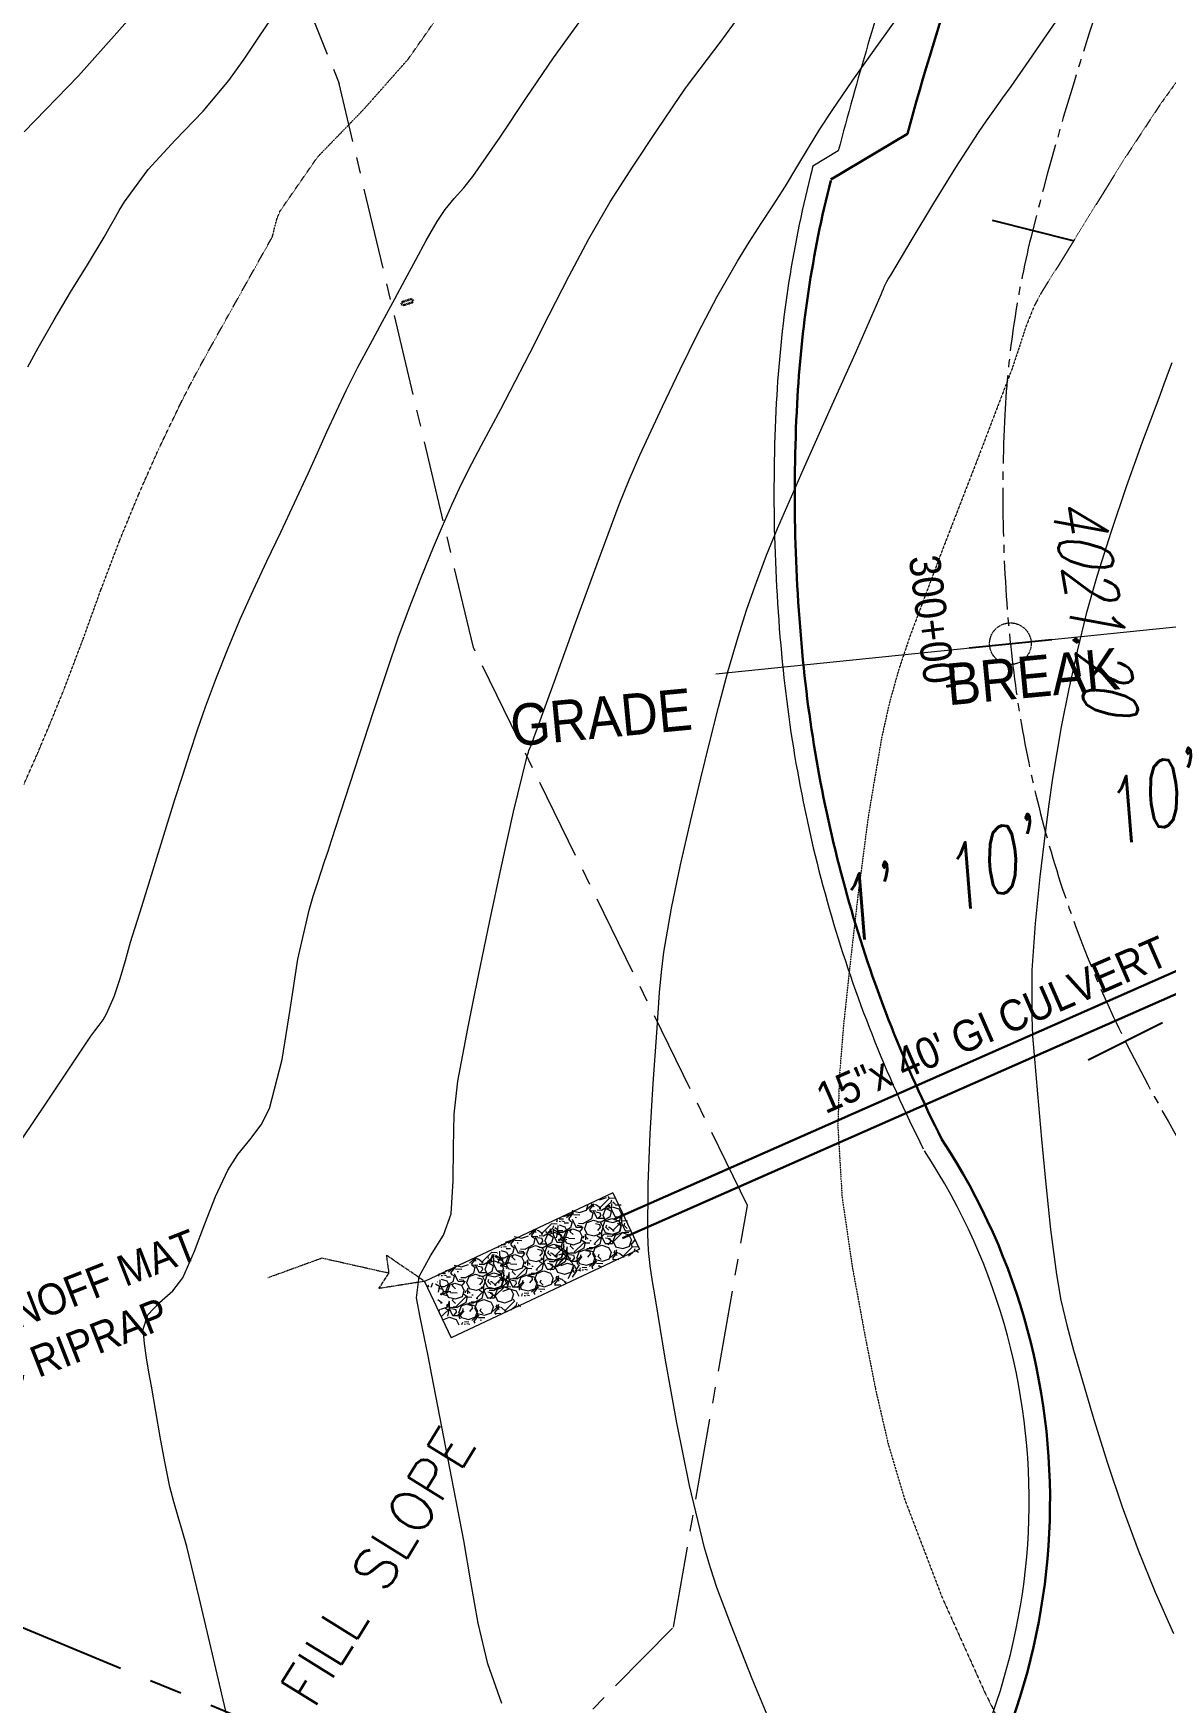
# Model space of a CAD drawing. Header units: inches. Extents: x 2775 to 17527, y 515 to 14737.
# Drawn here: x 5773 to 6426, y 4064 to 5027 of the extents above; entities that cross this region are included whole.
import ezdxf

# ---------------------------------------------------------------- set-up
doc = ezdxf.new("R2010")
doc.units = ezdxf.units.IN
doc.header["$LTSCALE"] = 0.5
doc.header["$MEASUREMENT"] = 0
for name, pattern in [('CENTER', [2, 1.25, -0.25, 0.25, -0.25]), ('CENTER2', [1.125, 0.75, -0.125, 0.125, -0.125]), ('HIDDEN', [0.375, 0.25, -0.125])]:
    doc.linetypes.add(name, pattern=pattern)
for name, color, linetype, lineweight in [('ARCHENT RD', 3, 'CENTER', 20), ('D-CL', 5, 'CENTER2', 9), ('LAYOUT', 6, 'CENTER', 25), ('Object', 4, 'CONTINUOUS', 30), ('ROOFLINE', 6, 'HIDDEN', 30), ('VX-TOPO-MAJR', 1, 'HIDDEN', 20), ('VX-TOPO-MINR', 7, 'CONTINUOUS', 5)]:
    doc.layers.add(name, color=color, linetype=linetype, lineweight=lineweight)
for name, color, linetype in [('CT-ROAD-ANNO', 52, 'CONTINUOUS'), ('D-SCRATCH', 4, 'CONTINUOUS'), ('TEXT', 7, 'CONTINUOUS')]:
    doc.layers.add(name, color=color, linetype=linetype)
doc.styles.add('EXIST', font='romans.shx', dxfattribs={"width": 0.75, "oblique": 20, "height": 12})
doc.styles.add('SPHAND', font='SPHAND', dxfattribs={"bigfont": 'SPHAND'})
doc.styles.get("Standard").update_dxf_attribs({"font": 'romans.shx', "width": 0.75})

# ---------------------------------------------------------------- blocks, each defined once
blk = doc.blocks.new('Tick')
at = {"layer": 'D-SCRATCH'}
blk.add_line((0, -2), (0, 2), dxfattribs=at)

msp = doc.modelspace()

# ---------------------------------------------------------------- linework, layer by layer
at = {"layer": 'ARCHENT RD', "color": 4, "lineweight": 20, "ltscale": 75}
for p, q in [((5784.791, 5406.067), (5949.35, 4997.792)), ((6026.784, 4672.431), (5949.35, 4997.792)), ((6184.96, 4350.517), (6026.784, 4672.431)), ((6142.221, 4107.071), (6184.96, 4350.517)), ((5845.374, 3806.316, -41103.276), (6142.221, 4107.071))]:
    msp.add_line(p, q, dxfattribs=at)
at = {"layer": 'ARCHENT RD', "color": 4, "linetype": 'Continuous', "lineweight": 9, "ltscale": 150}
msp.add_line((6166.632, 4657.227), (6506.574, 4691.942), dxfattribs=at)
at = {"layer": 'ARCHENT RD', "color": 4, "lineweight": 20}
for p, q in [((5939.406, 4320.018), (5908.273, 4308.72)), ((5977.962, 4311.34), (5939.406, 4320.018)), ((5976.573, 4321.735), (5977.962, 4311.34)), ((5998.649, 4306.684), (5976.573, 4321.735)), ((5972.254, 4302.543), (5977.962, 4311.34)), ((5998.649, 4306.684), (5972.254, 4302.543))]:
    msp.add_line(p, q, dxfattribs=at)
at = {"layer": 'ARCHENT RD'}
msp.add_circle((6336.603, 4674.585), 12, dxfattribs=at)
at = {"layer": 'CT-ROAD-ANNO', "color": 6, "linetype": 'Continuous', "lineweight": 30, "ltscale": 75}
for p, q in [((6501.885, 4516.394), (6107.941, 4342.612)), ((6506.973, 4505.523), (6112.784, 4331.633))]:
    msp.add_line(p, q, dxfattribs=at)
at = {"layer": 'D-CL', "color": 7, "linetype": 'Continuous', "lineweight": 30, "ltscale": 50}
msp.add_line((6277.2, 4968.726), (6233.068, 4942.355), dxfattribs=at)
at = {"layer": 'D-CL', "color": 7, "linetype": 'Continuous', "lineweight": 30}
for points in [[(6307.775, 5069.6, 0.0140586), (6277.2, 4968.726, 0.0486043)], [(6232.939, 4941.841, 0.0486043), (6213.541, 4812.958, 0.0388436), (6217.413, 4660.542, 0.0454915), (6244.87, 4520.77, 0.0456078), (6297.088, 4388.514, 0.0147073)]]:
    msp.add_lwpolyline(points, format="xyb", dxfattribs=at)
at = {"layer": 'D-CL', "ltscale": 75}
msp.add_lwpolyline([(6387.447, 5042.984, 0.0189771), (6349.311, 4912.558, 0.0486043), (6333.378, 4806.691, 0.0388436), (6336.777, 4672.886, 0.0454915), (6360.033, 4554.496, 0.0456078), (6404.229, 4442.559, 0.0337717), (6471.334, 4329.256, 0.0408294), (6540.184, 4244.781, 0.0212393), (6646.285, 4143.356, 0.0333434), (6720.554, 4086.457, 0.0075803), (6824.11, 4019.801, 0.0079877)], format="xyb", dxfattribs=at)
at = {"layer": 'D-CL', "color": 7, "linetype": 'Continuous', "lineweight": 30}
msp.add_arc((5980.145, 4180.105), 379.324, 321.010333, 33.327329, dxfattribs=at)
at = {"layer": 'LAYOUT', "color": 6, "ltscale": 150}
msp.add_line((6932.234, 3624.967), (5653.929, 4153.389), dxfattribs=at)
at = {"layer": 'Object', "color": 7, "linetype": 'Continuous', "lineweight": 20, "ltscale": 50}
msp.add_line((6237.306, 4958.867), (6222.654, 4950.111), dxfattribs=at)
at = {"layer": 'Object', "color": 7, "lineweight": 9, "ltscale": 75}
for p, q in [((6107.234, 4357.766), (5998.649, 4306.684)), ((6099.602, 4353.626), (6103.625, 4355.005)), ((6105.314, 4354.608), (6100.022, 4349.329)), ((6105.218, 4354.592), (6104.566, 4355.604)), ((6108.531, 4354.465), (6105.323, 4354.59)), ((6106.365, 4352.269), (6106.746, 4353.673)), ((6107.234, 4357.766), (6122.558, 4325.191)), ((6078.739, 4344), (6082.762, 4345.379)), ((6080.489, 4343.422), (6083.848, 4346.264)), ((6081.826, 4342.84), (6084.746, 4346.389)), ((6083.801, 4347.354), (6087.93, 4346.335)), ((6083.846, 4346.262), (6084.228, 4347.666)), ((6088.167, 4344.819), (6084.459, 4344.964)), ((6087.96, 4346.342), (6091.983, 4347.721)), ((6091.956, 4347.756), (6093.006, 4351.166)), ((6092.491, 4348.524), (6095.851, 4351.366)), ((6097.388, 4347.161), (6093.681, 4347.306)), ((6093.828, 4347.942), (6096.748, 4351.491)), ((6094.555, 4346.901), (6093.903, 4347.913)), ((6094.421, 4346.969), (6095.68, 4346.178)), ((6096.396, 4349.613), (6094.685, 4351.321)), ((6095.711, 4346.106), (6094.9, 4342.706)), ((6095.808, 4347.641), (6097.928, 4343.17)), ((6097.829, 4350.689), (6097.082, 4350.768)), ((6099.962, 4346.087), (6097.335, 4346.621)), ((6099.863, 4349.021), (6097.87, 4350.614)), ((6100.611, 4347.591), (6098.168, 4347.678)), ((6100.258, 4344.895), (6098.519, 4342.783)), ((6099.818, 4348.548), (6099.794, 4349.083)), ((6100.269, 4344.857), (6099.976, 4346.045)), ((6100.002, 4349.354), (6099.999, 4348.401)), ((6105.403, 4343.613), (6100.484, 4340.753)), ((6105.549, 4350.399), (6100.631, 4347.539)), ((6101.432, 4344.944), (6103.019, 4341.651)), ((6101.687, 4344.94), (6102.977, 4348.361)), ((6102.996, 4348.364), (6106.78, 4349.733)), ((6103.008, 4349.429), (6106.367, 4352.271)), ((6103.99, 4348.47), (6106.197, 4347.082)), ((6104.893, 4349.616), (6105.143, 4349.598)), ((6105.157, 4349.619), (6105.61, 4350.527)), ((6106.227, 4347.01), (6105.417, 4343.611)), ((6106.325, 4348.546), (6108.445, 4344.075)), ((6106.376, 4351.499), (6106.366, 4348.484)), ((6106.768, 4349.734), (6110.668, 4348.466)), ((6108.644, 4351.294), (6107.243, 4352.325)), ((6108.493, 4343.981), (6112.701, 4343.967)), ((6108.639, 4350.767), (6111.957, 4350.755)), ((6110.681, 4348.454), (6112.257, 4345.401)), ((6111.186, 4342.026), (6112.237, 4345.435)), ((6114.174, 4345.333), (6113.915, 4345.591)), ((6113.924, 4345.498), (6114.005, 4345.746)), ((6059.01, 4333.746), (6062.37, 4336.588)), ((6060.347, 4333.165), (6063.268, 4336.713)), ((6062.915, 4334.835), (6061.204, 4336.543)), ((6064.348, 4335.912), (6063.601, 4335.99)), ((6066.382, 4334.243), (6064.389, 4335.836)), ((6066.337, 4333.77), (6066.313, 4334.306)), ((6066.521, 4334.576), (6066.518, 4333.623)), ((6071.833, 4339.83), (6066.541, 4334.551)), ((6072.068, 4335.621), (6067.15, 4332.761)), ((6069.053, 4334.597), (6068.76, 4335.785)), ((6069.516, 4333.587), (6073.299, 4334.955)), ((6069.527, 4334.651), (6072.886, 4337.493)), ((6070.471, 4334.681), (6071.412, 4337.174)), ((6071.412, 4334.839), (6071.662, 4334.82)), ((6071.676, 4334.842), (6072.129, 4335.749)), ((6075.05, 4339.687), (6071.842, 4339.812)), ((6072.884, 4337.491), (6073.266, 4338.895)), ((6072.895, 4336.721), (6072.885, 4333.707)), ((6073.031, 4336.568), (6075.238, 4335.181)), ((6073.287, 4334.957), (6077.187, 4333.688)), ((6075.163, 4336.516), (6073.762, 4337.547)), ((6073.934, 4337.715), (6074.184, 4337.696)), ((6075.268, 4335.109), (6074.458, 4331.71)), ((6074.835, 4340.96), (6075.302, 4342.397)), ((6075.158, 4335.989), (6078.477, 4335.978)), ((6075.366, 4336.644), (6077.486, 4332.173)), ((6075.414, 4338.878), (6075.407, 4336.583)), ((6077.945, 4334.799), (6075.502, 4334.886)), ((6076.966, 4341.064), (6076.219, 4341.142)), ((6076.268, 4339.242), (6079.452, 4338.206)), ((6078.815, 4342.474), (6076.271, 4342.565)), ((6079.371, 4341.106), (6077.727, 4341.441)), ((6082.884, 4337.606), (6077.965, 4334.746)), ((6079.022, 4332.148), (6080.312, 4335.568)), ((6079.226, 4340.501), (6081.631, 4340.493)), ((6079.465, 4338.195), (6081.042, 4335.141)), ((6079.97, 4331.766), (6081.021, 4335.176)), ((6080.331, 4335.572), (6084.114, 4336.94)), ((6082.552, 4341.799), (6081.901, 4342.811)), ((6082.426, 4341.863), (6083.678, 4341.075)), ((6084.411, 4333.623), (6082.699, 4335.331)), ((6082.708, 4335.238), (6083.176, 4336.675)), ((6083.708, 4341.003), (6082.898, 4337.604)), ((6083.806, 4342.539), (6085.926, 4338.068)), ((6084.103, 4336.942), (6088.003, 4335.673)), ((6086.187, 4343.406), (6085.44, 4343.484)), ((6085.974, 4337.974), (6090.182, 4337.96)), ((6089.299, 4338.396), (6086.672, 4338.931)), ((6089.947, 4339.901), (6087.505, 4339.988)), ((6089.595, 4337.204), (6087.856, 4335.092)), ((6088.016, 4335.662), (6089.592, 4332.608)), ((6089.605, 4337.166), (6089.313, 4338.354)), ((6094.886, 4342.708), (6089.968, 4339.848)), ((6090.769, 4337.253), (6092.356, 4333.96)), ((6091.024, 4337.25), (6092.314, 4340.67)), ((6091.258, 4332.705), (6091.726, 4334.142)), ((6092.333, 4340.674), (6096.117, 4342.042)), ((6092.369, 4333.933), (6096.498, 4332.914)), ((6096.105, 4342.044), (6100.005, 4340.775)), ((6096.528, 4332.921), (6100.55, 4334.3)), ((6102.239, 4333.903), (6096.947, 4328.624)), ((6099.816, 4339.301), (6097.189, 4339.836)), ((6097.976, 4343.076), (6102.184, 4343.062)), ((6100.464, 4340.806), (6098.021, 4340.893)), ((6100.111, 4338.109), (6098.373, 4335.997)), ((6099.155, 4334.155), (6099.405, 4334.136)), ((6099.419, 4334.158), (6099.872, 4335.065)), ((6100.122, 4338.071), (6099.829, 4339.259)), ((6100.018, 4340.764), (6101.594, 4337.71)), ((6100.523, 4334.335), (6101.573, 4337.745)), ((6100.638, 4336.038), (6100.628, 4333.023)), ((6101.286, 4338.158), (6102.873, 4334.865)), ((6101.541, 4338.155), (6102.831, 4341.575)), ((6105.955, 4333.74), (6102.248, 4333.885)), ((6102.85, 4341.579), (6106.633, 4342.947)), ((6102.885, 4334.837), (6107.014, 4333.819)), ((6103.032, 4341.623), (6107.161, 4340.605)), ((6104.963, 4336.192), (6103.252, 4337.9)), ((6103.261, 4337.807), (6103.728, 4339.244)), ((6105.418, 4337.675), (6104.671, 4337.754)), ((6107.451, 4336.006), (6105.459, 4337.6)), ((6111.307, 4335.436), (6106.388, 4332.575)), ((6106.622, 4342.949), (6110.521, 4341.68)), ((6107.044, 4333.826), (6111.067, 4335.205)), ((6107.191, 4340.612), (6111.214, 4341.991)), ((6107.406, 4335.534), (6107.382, 4336.069)), ((6112.755, 4334.808), (6107.464, 4329.529)), ((6107.59, 4336.339), (6107.587, 4335.387)), ((6112.902, 4341.594), (6107.61, 4336.315)), ((6108.754, 4333.401), (6112.537, 4334.77)), ((6109.894, 4340.292), (6112.101, 4338.905)), ((6110.534, 4341.669), (6112.111, 4338.615)), ((6110.797, 4341.439), (6111.047, 4341.42)), ((6111.04, 4335.24), (6112.09, 4338.65)), ((6111.061, 4341.442), (6111.514, 4342.349)), ((6112.131, 4338.833), (6111.321, 4335.434)), ((6112.229, 4340.368), (6114.349, 4335.897)), ((6112.28, 4343.321), (6112.27, 4340.307)), ((6112.526, 4334.771), (6116.425, 4333.502)), ((6116.472, 4334.645), (6112.764, 4334.79)), ((6115.755, 4341.465), (6112.911, 4341.575)), ((6115.48, 4337.097), (6113.769, 4338.805)), ((6113.777, 4338.712), (6114.245, 4340.149)), ((6114.397, 4335.803), (6118.074, 4335.791)), ((6122.558, 4325.191), (6013.974, 4274.109)), ((6041.354, 4326.182), (6041.821, 4327.62)), ((6043.485, 4326.286), (6042.738, 4326.364)), ((6042.788, 4324.464), (6045.971, 4323.428)), ((6045.334, 4327.697), (6042.791, 4327.787)), ((6045.89, 4326.329), (6044.246, 4326.663)), ((6045.258, 4329.222), (6049.281, 4330.602)), ((6045.746, 4325.723), (6048.15, 4325.715)), ((6047.008, 4328.644), (6050.368, 4331.486)), ((6048.345, 4328.063), (6051.265, 4331.611)), ((6049.072, 4327.021), (6048.42, 4328.033)), ((6048.945, 4327.085), (6050.197, 4326.298)), ((6050.228, 4326.226), (6049.417, 4322.827)), ((6050.321, 4332.576), (6054.45, 4331.557)), ((6050.325, 4327.761), (6052.445, 4323.29)), ((6054.686, 4330.042), (6050.978, 4330.186)), ((6052.706, 4328.628), (6051.959, 4328.706)), ((6056.467, 4325.123), (6054.024, 4325.21)), ((6054.48, 4331.564), (6058.503, 4332.943)), ((6061.405, 4327.931), (6056.487, 4325.07)), ((6057.543, 4322.472), (6058.833, 4325.892)), ((6058.853, 4325.896), (6062.636, 4327.265)), ((6063.907, 4332.384), (6060.2, 4332.528)), ((6061.074, 4332.124), (6060.422, 4333.135)), ((6060.94, 4332.191), (6062.199, 4331.4)), ((6062.23, 4331.328), (6061.419, 4327.929)), ((6062.328, 4332.863), (6064.447, 4328.392)), ((6062.624, 4327.266), (6066.524, 4325.997)), ((6066.335, 4324.523), (6063.708, 4325.058)), ((6066.481, 4331.309), (6063.855, 4331.844)), ((6064.495, 4328.298), (6068.703, 4328.284)), ((6066.983, 4326.028), (6064.541, 4326.115)), ((6067.13, 4332.814), (6064.687, 4332.901)), ((6066.777, 4330.117), (6065.038, 4328.005)), ((6066.641, 4323.293), (6066.348, 4324.482)), ((6066.788, 4330.079), (6066.495, 4331.267)), ((6066.537, 4325.986), (6068.114, 4322.933)), ((6071.922, 4328.835), (6067.003, 4325.975)), ((6067.951, 4330.166), (6069.538, 4326.873)), ((6068.06, 4323.377), (6069.35, 4326.797)), ((6068.206, 4330.163), (6069.496, 4333.583)), ((6069.369, 4326.801), (6073.152, 4328.17)), ((6069.551, 4326.845), (6073.68, 4325.827)), ((6069.78, 4323.029), (6070.248, 4324.467)), ((6070.509, 4333.692), (6072.716, 4332.305)), ((6072.747, 4332.233), (6071.936, 4328.833)), ((6072.844, 4333.768), (6074.964, 4329.297)), ((6073.141, 4328.171), (6077.041, 4326.902)), ((6073.71, 4325.834), (6077.733, 4327.213)), ((6079.421, 4326.816), (6074.129, 4321.537)), ((6076.235, 4325.747), (6074.243, 4327.34)), ((6077.297, 4333.294), (6074.67, 4333.829)), ((6075.012, 4329.203), (6079.22, 4329.189)), ((6075.663, 4331.047), (6079.562, 4329.778)), ((6077.592, 4332.102), (6075.854, 4329.99)), ((6075.975, 4330.352), (6079.998, 4331.731)), ((6076.19, 4325.274), (6076.166, 4325.809)), ((6076.374, 4326.08), (6076.371, 4325.127)), ((6076.413, 4325.514), (6078.62, 4324.127)), ((6077.054, 4326.891), (6078.63, 4323.838)), ((6077.2, 4333.677), (6078.777, 4330.623)), ((6077.603, 4332.064), (6077.31, 4333.252)), ((6077.316, 4326.661), (6077.566, 4326.642)), ((6077.534, 4332.079), (6081.742, 4332.065)), ((6077.58, 4326.664), (6078.033, 4327.571)), ((6077.705, 4327.248), (6078.756, 4330.658)), ((6078.748, 4325.59), (6080.868, 4321.119)), ((6078.767, 4332.151), (6080.354, 4328.858)), ((6078.799, 4328.544), (6078.789, 4325.529)), ((6079.56, 4323.89), (6080.013, 4324.797)), ((6080.081, 4323.338), (6081.131, 4326.748)), ((6080.297, 4323.934), (6080.764, 4325.371)), ((6080.366, 4328.83), (6084.495, 4327.812)), ((6080.693, 4330.555), (6080.435, 4330.813)), ((6080.443, 4330.72), (6080.524, 4330.968)), ((6080.779, 4325.77), (6080.769, 4322.755)), ((6085.402, 4331.171), (6081.695, 4331.316)), ((6084.521, 4325.195), (6082.81, 4326.903)), ((6082.818, 4326.81), (6083.286, 4328.247)), ((6084.525, 4327.819), (6088.548, 4329.198)), ((6090.237, 4328.801), (6084.945, 4323.522)), ((6090.443, 4325.81), (6085.525, 4322.95)), ((6087.891, 4323.775), (6091.674, 4325.144)), ((6088.521, 4329.233), (6089.571, 4332.643)), ((6089.031, 4330.666), (6091.237, 4329.279)), ((6089.934, 4331.813), (6090.184, 4331.794)), ((6090.198, 4331.816), (6090.651, 4332.723)), ((6093.953, 4328.638), (6090.245, 4328.783)), ((6091.268, 4329.207), (6090.458, 4325.808)), ((6092.961, 4331.09), (6091.25, 4332.798)), ((6091.417, 4333.696), (6091.407, 4330.681)), ((6094.078, 4323.84), (6091.451, 4324.374)), ((6091.662, 4325.145), (6095.562, 4323.876)), ((6094.726, 4325.344), (6092.284, 4325.431)), ((6093.534, 4326.177), (6097.741, 4326.163)), ((6094.754, 4329.985), (6094.007, 4330.063)), ((6099.665, 4328.152), (6094.746, 4325.291)), ((6095.803, 4322.693), (6097.093, 4326.113)), ((6096.743, 4327.843), (6096.719, 4328.379)), ((6096.927, 4328.649), (6096.924, 4327.696)), ((6097.112, 4326.117), (6100.895, 4327.486)), ((6098.252, 4333.008), (6100.459, 4331.621)), ((6100.49, 4331.549), (6099.679, 4328.15)), ((6100.587, 4333.084), (6102.707, 4328.613)), ((6100.884, 4327.487), (6104.784, 4326.218)), ((6102.755, 4328.519), (6106.963, 4328.505)), ((6105.72, 4331.123), (6103.093, 4331.658)), ((6106.368, 4332.628), (6103.925, 4332.715)), ((6106.015, 4329.932), (6104.277, 4327.819)), ((6105.271, 4330.889), (6104.524, 4330.968)), ((6104.797, 4326.207), (6106.373, 4323.154)), ((6107.304, 4329.221), (6105.312, 4330.814)), ((6106.026, 4329.893), (6105.733, 4331.082)), ((6107.19, 4329.98), (6108.777, 4326.687)), ((6107.259, 4328.748), (6107.236, 4329.283)), ((6107.444, 4329.554), (6107.44, 4328.601)), ((6107.445, 4329.977), (6108.735, 4333.397)), ((6108.04, 4323.25), (6108.507, 4324.688)), ((6108.789, 4326.66), (6112.918, 4325.641)), ((6109.194, 4323.386), (6109.576, 4324.79)), ((6112.948, 4325.648), (6116.971, 4327.027)), ((6118.659, 4326.631), (6113.368, 4321.351)), ((6116.354, 4321.451), (6119.713, 4324.293)), ((6116.438, 4333.491), (6118.015, 4330.438)), ((6116.944, 4327.062), (6117.994, 4330.472)), ((6117.837, 4327.655), (6120.217, 4330.547)), ((6118.564, 4326.614), (6117.912, 4327.626)), ((6121.876, 4326.487), (6118.668, 4326.612)), ((6119.71, 4324.291), (6120.092, 4325.695)), ((6121.99, 4323.316), (6120.589, 4324.347)), ((6012.451, 4312.134), (6015.81, 4314.976)), ((6013.787, 4311.553), (6016.708, 4315.101)), ((6015.763, 4316.066), (6019.892, 4315.047)), ((6019.922, 4315.054), (6023.945, 4316.434)), ((6024.453, 4317.236), (6027.812, 4320.078)), ((6029.35, 4315.874), (6025.642, 4316.018)), ((6025.79, 4316.655), (6028.71, 4320.203)), ((6026.517, 4315.614), (6025.865, 4316.626)), ((6026.383, 4315.681), (6027.642, 4314.89)), ((6028.358, 4318.325), (6026.647, 4320.034)), ((6027.673, 4314.818), (6026.862, 4311.419)), ((6027.77, 4316.353), (6029.89, 4311.883)), ((6029.791, 4319.402), (6029.044, 4319.48)), ((6031.924, 4314.799), (6029.297, 4315.334)), ((6031.824, 4317.733), (6029.832, 4319.326)), ((6032.572, 4316.304), (6030.13, 4316.391)), ((6031.779, 4317.26), (6031.756, 4317.796)), ((6032.23, 4313.569), (6031.937, 4314.757)), ((6031.963, 4318.066), (6031.96, 4317.114)), ((6037.275, 4323.321), (6031.983, 4318.042)), ((6037.511, 4319.111), (6032.592, 4316.251)), ((6033.649, 4313.653), (6034.939, 4317.073)), ((6034.958, 4317.077), (6038.741, 4318.445)), ((6034.969, 4318.141), (6038.329, 4320.983)), ((6035.572, 4319.819), (6035.279, 4321.008)), ((6035.952, 4317.182), (6038.158, 4315.795)), ((6036.855, 4318.329), (6037.105, 4318.31)), ((6036.99, 4319.903), (6037.931, 4322.397)), ((6037.119, 4318.332), (6037.572, 4319.239)), ((6040.492, 4323.177), (6037.284, 4323.302)), ((6038.189, 4315.723), (6037.379, 4312.324)), ((6038.287, 4317.258), (6040.406, 4312.787)), ((6038.326, 4320.981), (6038.708, 4322.385)), ((6038.338, 4320.211), (6038.327, 4317.197)), ((6038.73, 4318.447), (6042.63, 4317.178)), ((6040.606, 4320.006), (6039.204, 4321.037)), ((6039.55, 4321.79), (6041.757, 4320.403)), ((6040.453, 4322.937), (6040.703, 4322.918)), ((6040.601, 4319.479), (6043.919, 4319.468)), ((6041.787, 4320.331), (6040.977, 4316.932)), ((6043.816, 4318.516), (6041.189, 4319.051)), ((6041.885, 4321.866), (6044.005, 4317.395)), ((6041.934, 4324.1), (6041.926, 4321.805)), ((6044.464, 4320.021), (6042.022, 4320.108)), ((6042.182, 4316.269), (6046.082, 4315)), ((6044.111, 4317.325), (6042.373, 4315.212)), ((6042.494, 4315.574), (6046.517, 4316.953)), ((6042.643, 4317.167), (6044.219, 4314.113)), ((6044.122, 4317.286), (6043.829, 4318.475)), ((6044.053, 4317.301), (6048.261, 4317.287)), ((6049.403, 4322.829), (6044.484, 4319.968)), ((6045.286, 4317.373), (6046.873, 4314.08)), ((6045.541, 4317.37), (6046.831, 4320.79)), ((6045.984, 4323.417), (6047.561, 4320.364)), ((6046.49, 4316.988), (6047.54, 4320.398)), ((6046.85, 4320.794), (6050.633, 4322.163)), ((6051.921, 4316.393), (6048.214, 4316.538)), ((6050.93, 4318.845), (6049.219, 4320.553)), ((6049.227, 4320.46), (6049.695, 4321.898)), ((6050.622, 4322.164), (6054.522, 4320.895)), ((6052.493, 4323.196), (6056.701, 4323.182)), ((6055.818, 4323.618), (6053.191, 4324.153)), ((6056.114, 4322.427), (6054.375, 4320.314)), ((6054.535, 4320.884), (6056.111, 4317.831)), ((6055.04, 4314.455), (6056.09, 4317.865)), ((6055.55, 4315.889), (6057.757, 4314.501)), ((6056.125, 4322.388), (6055.832, 4323.577)), ((6056.453, 4317.035), (6056.703, 4317.016)), ((6056.717, 4317.038), (6057.17, 4317.945)), ((6057.288, 4322.475), (6058.875, 4319.182)), ((6059.48, 4316.312), (6057.769, 4318.02)), ((6057.778, 4317.927), (6058.245, 4319.364)), ((6057.936, 4318.918), (6057.926, 4315.903)), ((6058.888, 4319.155), (6063.017, 4318.136)), ((6061.274, 4315.207), (6060.527, 4315.285)), ((6063.047, 4318.143), (6067.07, 4319.522)), ((6068.758, 4319.126), (6063.466, 4313.847)), ((6064.771, 4318.231), (6066.978, 4316.843)), ((6066.63, 4323.331), (6064.892, 4321.219)), ((6065.674, 4319.377), (6065.924, 4319.358)), ((6065.938, 4319.38), (6066.391, 4320.287)), ((6067.009, 4316.771), (6066.198, 4313.372)), ((6067.042, 4319.557), (6068.093, 4322.967)), ((6067.106, 4318.306), (6069.226, 4313.836)), ((6067.157, 4321.26), (6067.147, 4318.245)), ((6067.805, 4323.38), (6069.392, 4320.087)), ((6072.474, 4318.963), (6068.767, 4319.107)), ((6069.404, 4320.06), (6073.533, 4319.041)), ((6072.239, 4316.346), (6069.612, 4316.88)), ((6071.483, 4321.414), (6069.771, 4323.122)), ((6072.887, 4317.85), (6070.445, 4317.937)), ((6072.534, 4315.154), (6070.796, 4313.041)), ((6071.79, 4316.112), (6071.043, 4316.19)), ((6071.937, 4322.897), (6071.19, 4322.976)), ((6073.824, 4314.443), (6071.831, 4316.036)), ((6073.97, 4321.229), (6071.978, 4322.822)), ((6072.545, 4315.116), (6072.252, 4316.304)), ((6077.826, 4320.658), (6072.907, 4317.798)), ((6073.563, 4319.048), (6077.586, 4320.427)), ((6073.709, 4315.202), (6075.296, 4311.909)), ((6073.925, 4320.756), (6073.901, 4321.291)), ((6073.963, 4314.776), (6073.96, 4313.824)), ((6073.964, 4315.199), (6075.254, 4318.619)), ((6079.275, 4320.031), (6073.983, 4314.751)), ((6074.109, 4321.562), (6074.106, 4320.609)), ((6079.806, 4317.884), (6074.887, 4315.024)), ((6074.917, 4320.483), (6075.385, 4321.92)), ((6075.273, 4318.623), (6079.056, 4319.992)), ((6076.085, 4321.924), (6080.108, 4323.303)), ((6081.796, 4322.907), (6076.505, 4317.627)), ((6077.253, 4315.849), (6081.036, 4317.218)), ((6077.559, 4320.462), (6078.609, 4323.872)), ((6078.651, 4324.055), (6077.84, 4320.656)), ((6078.393, 4322.74), (6080.6, 4321.353)), ((6079.045, 4319.993), (6082.945, 4318.724)), ((6082.991, 4319.867), (6079.284, 4320.012)), ((6079.296, 4323.887), (6079.546, 4323.868)), ((6080.631, 4321.281), (6079.82, 4317.882)), ((6081.999, 4322.319), (6080.288, 4324.027)), ((6080.728, 4322.816), (6082.848, 4318.346)), ((6081.025, 4317.219), (6084.925, 4315.95)), ((6084.808, 4314.758), (6081.228, 4308.197)), ((6085.513, 4322.743), (6081.805, 4322.888)), ((6084.856, 4321.498), (6082.23, 4322.032)), ((6082.896, 4318.251), (6087.104, 4318.237)), ((6082.958, 4318.713), (6084.534, 4315.66)), ((6085.505, 4323.002), (6083.062, 4323.089)), ((6085.152, 4320.306), (6083.414, 4318.193)), ((6083.463, 4312.284), (6084.513, 4315.694)), ((6085.163, 4320.268), (6084.87, 4321.456)), ((6084.938, 4315.939), (6086.514, 4312.886)), ((6085.284, 4317.977), (6088.644, 4320.819)), ((6085.668, 4312.61), (6088.085, 4316.287)), ((6086.326, 4320.354), (6087.913, 4317.061)), ((6086.581, 4320.351), (6087.872, 4323.771)), ((6086.621, 4317.396), (6089.541, 4320.944)), ((6087.348, 4316.355), (6086.696, 4317.366)), ((6087.926, 4317.034), (6092.055, 4316.015)), ((6088.641, 4320.817), (6089.023, 4322.221)), ((6092.085, 4316.022), (6096.108, 4317.402)), ((6094.373, 4322.648), (6092.635, 4320.535)), ((6093.835, 4315.444), (6097.194, 4318.286)), ((6094.384, 4322.61), (6094.091, 4323.798)), ((6095.171, 4314.863), (6098.092, 4318.411)), ((6095.898, 4313.821), (6095.246, 4314.833)), ((6095.548, 4322.696), (6097.135, 4319.403)), ((6095.575, 4323.865), (6097.152, 4320.812)), ((6096.08, 4317.436), (6097.131, 4320.846)), ((6097.147, 4319.376), (6101.276, 4318.357)), ((6097.192, 4318.284), (6097.573, 4319.688)), ((6101.512, 4316.842), (6097.805, 4316.986)), ((6099.533, 4315.428), (6098.786, 4315.506)), ((6100.521, 4319.293), (6098.81, 4321.002)), ((6098.818, 4320.908), (6099.286, 4322.346)), ((6100.76, 4314.404), (6099.574, 4315.353)), ((6101.306, 4318.364), (6105.329, 4319.743)), ((6105.302, 4319.778), (6106.352, 4323.188)), ((6105.837, 4320.546), (6109.197, 4323.388)), ((6110.734, 4319.184), (6107.027, 4319.328)), ((6107.174, 4319.965), (6110.094, 4323.513)), ((6107.901, 4318.924), (6107.249, 4319.935)), ((6109.742, 4321.635), (6108.031, 4323.343)), ((6111.175, 4322.712), (6110.428, 4322.79)), ((6113.208, 4321.043), (6111.216, 4322.636)), ((6113.163, 4320.57), (6113.14, 4321.106)), ((6113.348, 4321.376), (6113.344, 4320.424)), ((5998.649, 4306.684), (6013.974, 4274.109)), ((6002.433, 4303.393), (6003.374, 4305.887)), ((6004.993, 4305.281), (6007.199, 4303.893)), ((6005.896, 4306.427), (6006.145, 4306.408)), ((6006.796, 4309.673), (6007.264, 4311.11)), ((6007.328, 4305.356), (6009.447, 4300.886)), ((6007.376, 4307.591), (6007.368, 4305.295)), ((6008.928, 4309.776), (6008.181, 4309.855)), ((6008.23, 4307.954), (6011.414, 4306.918)), ((6010.777, 4311.187), (6008.233, 4311.277)), ((6011.333, 4309.819), (6009.689, 4310.153)), ((6014.845, 4306.319), (6009.927, 4303.458)), ((6010.701, 4312.712), (6014.724, 4314.092)), ((6011.188, 4309.213), (6013.593, 4309.205)), ((6011.427, 4306.907), (6013.003, 4303.854)), ((6012.293, 4304.284), (6016.076, 4305.653)), ((6014.514, 4310.512), (6013.862, 4311.523)), ((6014.387, 4310.575), (6015.639, 4309.788)), ((6014.67, 4303.95), (6015.137, 4305.388)), ((6015.67, 4309.716), (6014.86, 4306.317)), ((6015.768, 4311.251), (6017.888, 4306.78)), ((6016.064, 4305.654), (6019.964, 4304.385)), ((6020.128, 4313.532), (6016.421, 4313.676)), ((6018.149, 4312.118), (6017.402, 4312.196)), ((6017.936, 4306.686), (6022.143, 4306.672)), ((6021.261, 4307.109), (6018.634, 4307.643)), ((6021.909, 4308.613), (6019.467, 4308.7)), ((6021.556, 4305.917), (6019.818, 4303.804)), ((6021.567, 4305.879), (6021.274, 4307.067)), ((6026.848, 4311.421), (6021.929, 4308.561)), ((6022.731, 4305.965), (6024.318, 4302.672)), ((6022.986, 4305.962), (6024.276, 4309.383)), ((6024.295, 4309.386), (6028.078, 4310.755)), ((6028.067, 4310.756), (6031.967, 4309.487)), ((6031.777, 4308.013), (6029.151, 4308.548)), ((6029.938, 4311.788), (6034.146, 4311.774)), ((6032.426, 4309.518), (6029.983, 4309.605)), ((6032.073, 4306.822), (6030.334, 4304.709)), ((6032.219, 4313.607), (6030.481, 4311.495)), ((6032.084, 4306.783), (6031.791, 4307.972)), ((6031.98, 4309.476), (6033.556, 4306.423)), ((6037.364, 4312.326), (6032.446, 4309.465)), ((6032.485, 4303.047), (6033.535, 4306.457)), ((6033.247, 4306.87), (6034.834, 4303.577)), ((6033.394, 4313.656), (6034.981, 4310.363)), ((6033.502, 4306.867), (6034.792, 4310.287)), ((6034.812, 4310.291), (6038.595, 4311.66)), ((6034.993, 4310.335), (6039.122, 4309.317)), ((6036.925, 4304.904), (6035.214, 4306.613)), ((6035.223, 4306.519), (6035.69, 4307.957)), ((6037.379, 4306.388), (6036.632, 4306.466)), ((6039.413, 4304.719), (6037.42, 4306.312)), ((6038.583, 4311.661), (6042.483, 4310.392)), ((6039.152, 4309.324), (6043.175, 4310.703)), ((6039.552, 4305.052), (6039.549, 4304.099)), ((6044.864, 4310.306), (6039.572, 4305.027)), ((6040.454, 4312.693), (6044.662, 4312.679)), ((6042.754, 4310.969), (6040.762, 4312.562)), ((6041.436, 4305.705), (6041.904, 4307.142)), ((6041.856, 4309.005), (6044.062, 4307.617)), ((6042.496, 4310.381), (6044.073, 4307.328)), ((6042.604, 4307.146), (6046.627, 4308.526)), ((6042.709, 4310.496), (6042.685, 4311.032)), ((6042.759, 4310.151), (6043.009, 4310.132)), ((6042.893, 4311.302), (6042.89, 4310.35)), ((6043.001, 4303.952), (6044.052, 4307.362)), ((6043.023, 4310.154), (6043.476, 4311.061)), ((6048.316, 4308.129), (6043.024, 4302.85)), ((6043.148, 4310.738), (6044.198, 4314.148)), ((6044.093, 4307.545), (6043.283, 4304.146)), ((6044.191, 4309.08), (6046.31, 4304.61)), ((6044.242, 4312.034), (6044.231, 4309.019)), ((6044.912, 4307.963), (6047.119, 4306.575)), ((6047.442, 4305.809), (6045.731, 4307.517)), ((6045.739, 4307.424), (6046.207, 4308.862)), ((6045.815, 4309.109), (6046.065, 4309.09)), ((6046.135, 4314.045), (6045.877, 4314.303)), ((6045.886, 4314.21), (6045.966, 4314.459)), ((6046.079, 4309.112), (6046.532, 4310.019)), ((6047.15, 4306.503), (6046.339, 4303.104)), ((6046.6, 4308.56), (6047.65, 4311.97)), ((6046.885, 4314.053), (6051.014, 4313.034)), ((6047.247, 4308.038), (6049.367, 4303.568)), ((6047.298, 4310.992), (6047.288, 4307.977)), ((6052.032, 4307.966), (6048.325, 4308.11)), ((6051.376, 4306.72), (6048.749, 4307.254)), ((6051.04, 4310.417), (6049.329, 4312.126)), ((6049.337, 4312.032), (6049.805, 4313.47)), ((6052.024, 4308.224), (6049.581, 4308.311)), ((6051.671, 4305.528), (6049.933, 4303.416)), ((6051.044, 4313.041), (6055.067, 4314.42)), ((6051.682, 4305.49), (6051.389, 4306.678)), ((6056.756, 4314.024), (6051.464, 4308.744)), ((6051.803, 4303.2), (6055.163, 4306.041)), ((6056.962, 4311.032), (6052.044, 4308.172)), ((6052.845, 4305.577), (6054.433, 4302.284)), ((6053.101, 4305.573), (6054.391, 4308.994)), ((6053.14, 4302.618), (6056.061, 4306.167)), ((6054.41, 4308.997), (6058.193, 4310.366)), ((6055.16, 4306.039), (6055.542, 4307.444)), ((6060.472, 4313.86), (6056.765, 4314.005)), ((6057.787, 4314.429), (6056.977, 4311.03)), ((6060.597, 4309.062), (6057.97, 4309.596)), ((6058.181, 4310.367), (6062.081, 4309.098)), ((6061.245, 4310.566), (6058.803, 4310.653)), ((6060.893, 4307.87), (6059.154, 4305.758)), ((6060.053, 4311.4), (6064.261, 4311.385)), ((6060.903, 4307.832), (6060.611, 4309.02)), ((6066.184, 4313.374), (6061.265, 4310.514)), ((6062.067, 4307.919), (6063.654, 4304.625)), ((6062.094, 4309.087), (6063.671, 4306.034)), ((6062.322, 4307.915), (6063.612, 4311.336)), ((6062.6, 4302.659), (6063.65, 4306.068)), ((6063.262, 4313.065), (6063.238, 4313.601)), ((6063.446, 4313.871), (6063.443, 4312.919)), ((6063.631, 4311.339), (6067.414, 4312.708)), ((6067.04, 4304.515), (6065.329, 4306.224)), ((6065.337, 4306.131), (6065.805, 4307.568)), ((6067.403, 4312.709), (6071.303, 4311.44)), ((6069.274, 4313.741), (6073.482, 4313.727)), ((6071.316, 4311.429), (6072.892, 4308.376)), ((6071.821, 4305), (6072.871, 4308.41)), ((6072.356, 4305.769), (6075.716, 4308.61)), ((6073.693, 4305.187), (6076.613, 4308.736)), ((6073.779, 4313.97), (6073.755, 4314.506)), ((6074.42, 4304.146), (6073.768, 4305.158)), ((6076.261, 4306.857), (6074.55, 4308.566)), ((6074.559, 4308.473), (6075.026, 4309.91)), ((6075.308, 4311.882), (6079.437, 4310.863)), ((6075.713, 4308.609), (6076.095, 4310.013)), ((6077.694, 4307.934), (6076.947, 4308.012)), ((6079.728, 4306.265), (6077.735, 4307.859)), ((6079.467, 4310.87), (6083.49, 4312.25)), ((6079.683, 4305.792), (6079.659, 4306.328)), ((6079.867, 4306.598), (6079.864, 4305.646)), ((6084.063, 4309.138), (6086.481, 4312.815)), ((6085.083, 4311.836), (6084.431, 4312.848)), ((6086.479, 4312.812), (6086.447, 4314.267)), ((6088.941, 4312.523), (6087.305, 4313.115)), ((6088.181, 4312.982), (6088.648, 4314.42)), ((6090.312, 4313.086), (6089.565, 4313.164)), ((6092.161, 4314.497), (6089.617, 4314.587)), ((6092.717, 4313.129), (6091.073, 4313.463)), ((6001.014, 4303.31), (6000.722, 4304.498)), ((6008.197, 4294.459), (6006.204, 4296.053)), ((6007.23, 4303.821), (6006.419, 4300.422)), ((6009.258, 4302.006), (6006.632, 4302.541)), ((6009.907, 4303.511), (6007.464, 4303.598)), ((6007.624, 4299.759), (6011.524, 4298.49)), ((6009.554, 4300.815), (6007.816, 4298.702)), ((6007.936, 4299.064), (6011.959, 4300.444)), ((6009.565, 4300.776), (6009.272, 4301.965)), ((6009.495, 4300.791), (6013.703, 4300.777)), ((6010.728, 4300.863), (6012.315, 4297.57)), ((6010.983, 4300.86), (6012.274, 4304.28)), ((6011.932, 4300.478), (6012.982, 4303.888)), ((6012.042, 4292.05), (6013.093, 4295.46)), ((6012.328, 4297.543), (6016.457, 4296.524)), ((6017.364, 4299.884), (6013.657, 4300.028)), ((6016.372, 4302.335), (6014.661, 4304.043)), ((6016.483, 4293.907), (6014.771, 4295.616)), ((6014.78, 4295.523), (6015.248, 4296.96)), ((6016.487, 4296.531), (6020.51, 4297.91)), ((6022.198, 4297.514), (6016.906, 4292.235)), ((6019.977, 4304.374), (6021.554, 4301.321)), ((6020.483, 4297.945), (6021.533, 4301.355)), ((6020.992, 4299.379), (6023.199, 4297.991)), ((6021.895, 4300.525), (6022.145, 4300.506)), ((6022.16, 4300.528), (6022.612, 4301.435)), ((6025.914, 4297.351), (6022.207, 4297.495)), ((6023.23, 4297.919), (6022.419, 4294.52)), ((6024.923, 4299.802), (6023.212, 4301.51)), ((6023.22, 4301.417), (6023.688, 4302.855)), ((6023.378, 4302.408), (6023.368, 4299.393)), ((6024.33, 4302.645), (6028.459, 4301.626)), ((6026.716, 4298.697), (6025.969, 4298.775)), ((6031.626, 4296.864), (6026.708, 4294.004)), ((6028.489, 4301.633), (6032.512, 4303.013)), ((6028.705, 4296.555), (6028.681, 4297.091)), ((6028.889, 4297.361), (6028.886, 4296.409)), ((6034.201, 4302.616), (6028.909, 4297.337)), ((6029.074, 4294.829), (6032.857, 4296.198)), ((6030.214, 4301.721), (6032.42, 4300.333)), ((6031.117, 4302.867), (6031.367, 4302.848)), ((6031.381, 4302.87), (6031.834, 4303.777)), ((6032.451, 4300.261), (6031.641, 4296.862)), ((6032.549, 4301.796), (6034.669, 4297.326)), ((6032.6, 4304.75), (6032.59, 4301.735)), ((6032.845, 4296.199), (6036.745, 4294.931)), ((6037.917, 4302.453), (6034.21, 4302.597)), ((6034.717, 4297.232), (6038.924, 4297.217)), ((6034.847, 4303.55), (6038.976, 4302.531)), ((6037.681, 4299.836), (6035.055, 4300.37)), ((6038.33, 4301.34), (6035.887, 4301.427)), ((6037.977, 4298.644), (6036.239, 4296.532)), ((6037.233, 4299.602), (6036.486, 4299.68)), ((6039.266, 4297.933), (6037.274, 4299.526)), ((6037.988, 4298.606), (6037.695, 4299.794)), ((6043.268, 4304.148), (6038.35, 4301.288)), ((6039.006, 4302.538), (6043.029, 4303.917)), ((6039.151, 4298.692), (6040.738, 4295.399)), ((6039.221, 4297.46), (6039.197, 4297.996)), ((6039.368, 4304.246), (6039.344, 4304.781)), ((6039.405, 4298.266), (6039.402, 4297.314)), ((6039.406, 4298.689), (6040.696, 4302.11)), ((6044.717, 4303.521), (6039.425, 4298.242)), ((6040.716, 4302.113), (6044.499, 4303.482)), ((6040.751, 4295.372), (6044.88, 4294.353)), ((6043.772, 4301.071), (6047.555, 4302.44)), ((6044.487, 4303.483), (6048.387, 4302.214)), ((6048.433, 4303.357), (6044.726, 4303.502)), ((6044.91, 4294.36), (6048.933, 4295.74)), ((6047.544, 4302.441), (6051.444, 4301.173)), ((6048.4, 4302.203), (6049.977, 4299.15)), ((6048.905, 4295.774), (6049.956, 4299.184)), ((6049.415, 4303.474), (6053.623, 4303.459)), ((6050.525, 4295.327), (6049.874, 4296.338)), ((6051.457, 4301.161), (6053.033, 4298.108)), ((6053.867, 4301.577), (6053.215, 4302.589)), ((6054.445, 4302.256), (6058.574, 4301.238)), ((6054.7, 4298.205), (6055.167, 4299.642)), ((6056.831, 4298.308), (6056.084, 4298.387)), ((6058.68, 4299.719), (6056.136, 4299.81)), ((6059.236, 4298.351), (6057.592, 4298.685)), ((6058.604, 4301.245), (6062.627, 4302.624)), ((6060.354, 4300.666), (6063.713, 4303.508)), ((6061.691, 4300.085), (6064.611, 4303.633)), ((6062.417, 4299.044), (6061.766, 4300.056)), ((6063.666, 4304.598), (6067.795, 4303.58)), ((6063.711, 4303.506), (6064.093, 4304.911)), ((6068.032, 4302.064), (6064.324, 4302.208)), ((6066.052, 4300.65), (6065.305, 4300.729)), ((6067.825, 4303.587), (6071.848, 4304.966)), ((6077.253, 4304.406), (6073.546, 4304.55)), ((6006.879, 4289.195), (6007.346, 4290.633)), ((6008.047, 4290.637), (6012.07, 4292.016)), ((6008.152, 4293.986), (6008.128, 4294.522)), ((6008.336, 4294.792), (6008.333, 4293.84)), ((6013.758, 4291.619), (6008.466, 4286.34)), ((6009.215, 4284.562), (6012.998, 4285.93)), ((6010.355, 4291.453), (6012.562, 4290.065)), ((6011.258, 4292.599), (6011.508, 4292.58)), ((6011.522, 4292.602), (6011.975, 4293.51)), ((6012.592, 4289.993), (6011.782, 4286.594)), ((6012.69, 4291.529), (6014.81, 4287.058)), ((6012.741, 4294.482), (6012.731, 4291.467)), ((6012.986, 4285.932), (6016.886, 4284.663)), ((6017.474, 4291.456), (6013.767, 4291.6)), ((6016.818, 4290.21), (6014.191, 4290.744)), ((6014.858, 4286.964), (6019.065, 4286.95)), ((6017.467, 4291.714), (6015.024, 4291.801)), ((6017.114, 4289.018), (6015.375, 4286.906)), ((6017.124, 4288.98), (6016.832, 4290.168)), ((6017.246, 4286.69), (6020.605, 4289.531)), ((6022.405, 4294.522), (6017.487, 4291.662)), ((6018.288, 4289.067), (6019.875, 4285.774)), ((6018.543, 4289.063), (6019.833, 4292.484)), ((6018.583, 4286.108), (6021.503, 4289.657)), ((6019.31, 4285.067), (6018.658, 4286.079)), ((6019.852, 4292.488), (6023.636, 4293.856)), ((6019.888, 4285.746), (6024.017, 4284.728)), ((6020.603, 4289.53), (6020.985, 4290.934)), ((6026.04, 4292.552), (6023.413, 4293.086)), ((6023.624, 4293.857), (6027.524, 4292.589)), ((6024.047, 4284.735), (6028.07, 4286.114)), ((6026.688, 4294.056), (6024.245, 4294.143)), ((6026.335, 4291.36), (6024.597, 4289.248)), ((6025.495, 4294.89), (6029.703, 4294.876)), ((6025.796, 4284.157), (6029.156, 4286.998)), ((6026.346, 4291.322), (6026.053, 4292.51)), ((6027.133, 4283.575), (6030.054, 4287.124)), ((6027.509, 4291.409), (6029.096, 4288.116)), ((6027.537, 4292.577), (6029.113, 4289.524)), ((6027.765, 4291.405), (6029.055, 4294.826)), ((6028.042, 4286.149), (6029.093, 4289.558)), ((6029.109, 4288.088), (6033.238, 4287.07)), ((6029.153, 4286.996), (6029.535, 4288.401)), ((6032.482, 4288.005), (6030.771, 4289.714)), ((6030.78, 4289.621), (6031.247, 4291.058)), ((6033.268, 4287.077), (6037.291, 4288.456)), ((6036.758, 4294.919), (6038.335, 4291.866)), ((6037.264, 4288.491), (6038.314, 4291.9)), ((6037.799, 4289.259), (6041.158, 4292.101)), ((6042.695, 4287.896), (6038.988, 4288.04)), ((6039.135, 4288.677), (6042.056, 4292.226)), ((6039.862, 4287.636), (6039.211, 4288.648)), ((6041.704, 4290.347), (6039.993, 4292.056)), ((6040.001, 4291.963), (6040.469, 4293.4)), ((6041.156, 4292.099), (6041.537, 4293.503)), ((6043.137, 4291.424), (6042.39, 4291.503)), ((6045.17, 4289.755), (6043.178, 4291.349)), ((6045.125, 4289.282), (6045.101, 4289.818)), ((6045.309, 4290.088), (6045.306, 4289.136)), ((6050.621, 4295.343), (6045.329, 4290.064)), ((6048.315, 4290.164), (6051.675, 4293.005)), ((6051.672, 4293.003), (6052.054, 4294.408)), ((6053.952, 4292.028), (6052.55, 4293.06)), ((6016.899, 4284.651), (6018.476, 4281.598)), ((6020.142, 4281.695), (6020.61, 4283.132)), ((6022.273, 4281.798), (6021.526, 4281.877)), ((6024.123, 4283.209), (6021.579, 4283.3)), ((6024.679, 4281.841), (6023.035, 4282.175)), ((6027.86, 4282.534), (6027.208, 4283.546)), ((6033.474, 4285.554), (6029.767, 4285.698)), ((6031.495, 4284.14), (6030.748, 4284.219))]:
    msp.add_line(p, q, dxfattribs=at)
at = {"layer": 'Object', "color": 7, "lineweight": 20}
for points in [[(6273.63, 5081.007, 0.0166767), (6237.306, 4958.867, 0.0486043)], [(6222.654, 4950.111, 0.0007164), (6221.302, 4944.77, 0.0486043), (6201.558, 4813.585, 0.0388436), (6205.477, 4659.308, 0.0454915), (6233.353, 4517.398, 0.0456078), (6286.374, 4383.109, 0.0456078)]]:
    msp.add_lwpolyline(points, format="xyb", dxfattribs=at)
msp.add_arc((5980.145, 4180.105), 367.324, 321.010333, 33.327329, dxfattribs=at)
at = {"layer": 'ROOFLINE', "linetype": 'HIDDEN', "ltscale": 5}
for p, q in [((5990.867, 4873.415), (5985.793, 4871.751)), ((5992.127, 4872.776), (5990.867, 4873.415)), ((5985.793, 4871.751), (5985.15, 4870.483)), ((5985.15, 4870.483), (5986.422, 4869.855)), ((5986.422, 4869.855), (5991.486, 4871.513)), ((5991.486, 4871.513), (5992.127, 4872.776))]:
    msp.add_line(p, q, dxfattribs=at)
at = {"layer": 'VX-TOPO-MAJR', "flags": 128}
msp.add_lwpolyline([(7460.41, 6238.687), (7443.593, 6198.823), (7416.238, 6136.087), (7401.577, 6106.357), (7385.168, 6077.542), (7367.483, 6049.397), (7350.268, 6023.725), (7332.33, 5998.645), (7313.521, 5974.199), (7284.325, 5938.885), (7254.641, 5904.015), (7225.402, 5868.807), (7218.828, 5859.98), (7212.404, 5851.028), (7205.394, 5842.573), (7168.314, 5803.398), (7131.165, 5764.291), (7094.047, 5725.156), (7091.203, 5722.151), (7088.359, 5719.145), (7085.516, 5716.14), (7059.509, 5688.622), (7033.518, 5661.09), (7007.531, 5633.554), (6993.205, 5618.298), (6978.936, 5602.987), (6964.696, 5587.649), (6962.341, 5585.021), (6960.021, 5582.36), (6957.657, 5579.739), (6914.338, 5534.165), (6870.476, 5489.12), (6826.242, 5444.435), (6816.221, 5434.407), (6806.172, 5424.41), (6796.106, 5414.43), (6758.677, 5378.439), (6720.93, 5342.769), (6684.005, 5306.254), (6667.15, 5287.695), (6650.943, 5268.552), (6634.575, 5249.559), (6606.804, 5219.208), (6578.809, 5189.046), (6551.24, 5158.473), (6535.213, 5139.529), (6519.81, 5120.081), (6504.977, 5100.19), (6484.566, 5071.593), (6464.36, 5042.862), (6444.018, 5014.233), (6436.988, 5004.713), (6429.896, 4995.236), (6422.998, 4985.614), (6403.028, 4955.286), (6383.869, 4924.443), (6364.818, 4893.512), (6359.8, 4885.683), (6354.869, 4877.806), (6350.443, 4869.622), (6345.54, 4857.492), (6341.507, 4845.048), (6337.341, 4832.658), (6317.854, 4781.587), (6298.1, 4730.591), (6278.81, 4679.359), (6272.31, 4660.069), (6266.82, 4640.477), (6262.365, 4620.58), (6254.641, 4575.113), (6248.645, 4529.492), (6243.435, 4483.645), (6240.314, 4454.401), (6237.949, 4425.168), (6237.048, 4395.952), (6239.466, 4355.654), (6245.297, 4315.486), (6252.684, 4275.493), (6258.935, 4243.742), (6266.237, 4212.276), (6275.499, 4181.179), (6297.072, 4124.644), (6321.768, 4069.716), (6348.576, 4015.535), (6356.701, 3999.755), (6365.279, 3984.297), (6374.831, 3969.401), (6395.388, 3942.514), (6416.877, 3916.429), (6437.531, 3889.733), (6461.072, 3855.882), (6484.376, 3821.843), (6508.383, 3788.314), (6517.897, 3775.62), (6527.445, 3762.951), (6537.012, 3750.295), (6563.86, 3714.92), (6570.058, 3706.813)], dxfattribs=at)
at = {"layer": 'VX-TOPO-MAJR'}
msp.add_lwpolyline([(5767.488, 4593.452), (5775.429, 4611.471), (5783.055, 4629.624), (5790.471, 4647.865), (5801.375, 4676.555), (5811.809, 4705.425), (5822.697, 4734.132), (5833.644, 4760.665), (5845.245, 4786.91), (5857.68, 4812.783), (5862.583, 4822.386), (5867.606, 4831.919), (5872.77, 4841.376), (5885.188, 4863.628), (5897.638, 4885.86), (5910.101, 4908.083), (5910.345, 4908.512), (5910.59, 4908.94), (5910.833, 4909.37), (5910.862, 4909.431), (5910.885, 4909.495), (5910.905, 4909.561), (5910.98, 4909.862), (5911.049, 4910.164), (5911.12, 4910.467), (5912.205, 4915.037), (5913.416, 4919.569), (5915.141, 4923.965), (5936.933, 4955.426), (5963.688, 4983.063), (5989.054, 5011.713), (6011.173, 5043.206)], dxfattribs=at)
at = {"layer": 'VX-TOPO-MINR'}
for points in [[(5889.365, 4035.756), (5882.35, 4065.244), (5875.507, 4094.768), (5868.606, 4124.27), (5861.417, 4153.694), (5859.052, 4162.296), (5856.486, 4170.846), (5853.965, 4179.411), (5851.737, 4188.058), (5848.7, 4202.505), (5846.059, 4217.022), (5843.595, 4231.57), (5841.089, 4246.107), (5839.574, 4254.297), (5838.118, 4262.513), (5836.961, 4270.747), (5836.347, 4278.991), (5838.996, 4287.329), (5845.61, 4294.395), (5853.301, 4301.203), (5859.18, 4308.766), (5865.841, 4324.043), (5871.909, 4339.84), (5878.078, 4355.624), (5885.042, 4370.866), (5890.879, 4379.842), (5897.762, 4388.31), (5904.314, 4396.963), (5909.159, 4406.495), (5916.518, 4434.704), (5921.105, 4463.591), (5925.423, 4492.534), (5931.97, 4520.909), (5933.191, 4524.937), (5934.416, 4528.965), (5935.665, 4532.987), (5936.959, 4536.993), (5938.946, 4542.982), (5940.937, 4548.969), (5942.927, 4554.957), (5944.911, 4560.946), (5953.053, 4585.744), (5961.138, 4610.561), (5969.221, 4635.38), (5977.358, 4660.183), (5983.451, 4677.869), (5989.943, 4695.412), (5996.751, 4712.843), (6003.792, 4730.197), (6008.957, 4742.482), (6014.337, 4754.664), (6019.984, 4766.718), (6025.949, 4778.621), (6031.434, 4789.051), (6036.985, 4799.443), (6042.546, 4809.827), (6048.063, 4820.233), (6059.389, 4842.225), (6070.542, 4864.308), (6081.791, 4886.347), (6093.405, 4908.211), (6105.752, 4929.439), (6118.947, 4950.149), (6132.606, 4970.576), (6146.345, 4990.96), (6147.164, 4992.185), (6147.989, 4993.406), (6148.829, 4994.615), (6149.694, 4995.807), (6149.862, 4996.023), (6150.035, 4996.234), (6150.209, 4996.444), (6150.38, 4996.657), (6169.142, 5021.537), (6187.514, 5046.73)], [(5769.809, 4834.39), (5775.602, 4845.273), (5784.856, 4861.402), (5794.426, 4877.338), (5804.104, 4893.207), (5813.679, 4909.133), (5816.635, 4914.227), (5819.55, 4919.347), (5822.479, 4924.459), (5825.48, 4929.531), (5839.08, 4948.075), (5854.802, 4965.061), (5870.938, 4981.755), (5885.782, 4999.424), (5894.494, 5011.821), (5902.93, 5024.436), (5911.407, 5037.023)], [(6200.081, 4047.341), (6187.69, 4077.434), (6175.748, 4107.781), (6171.407, 4118.929), (6167.288, 4130.122), (6163.512, 4141.429), (6160.198, 4152.915), (6151.539, 4188.855), (6144.126, 4224.972), (6137.599, 4261.245), (6131.597, 4297.652), (6130.151, 4306.623), (6128.83, 4315.614), (6127.836, 4324.626), (6127.37, 4333.659), (6127.551, 4362.717), (6128.712, 4391.794), (6130.494, 4420.885), (6132.538, 4449.985), (6133.336, 4461.693), (6134.19, 4473.378), (6135.272, 4485.041), (6136.753, 4496.681), (6141.092, 4521.963), (6146.297, 4547.037), (6152.049, 4571.994), (6158.031, 4596.927), (6163, 4617.461), (6168.131, 4637.929), (6173.57, 4658.317), (6179.463, 4678.61), (6184.535, 4694.46), (6190.036, 4710.147), (6195.956, 4725.675), (6202.286, 4741.048), (6217.028, 4774.893), (6232.071, 4808.588), (6247.159, 4842.252), (6262.036, 4876), (6262.693, 4877.615), (6263.316, 4879.244), (6263.968, 4880.861), (6264.712, 4882.437), (6265.38, 4883.645), (6266.086, 4884.829), (6266.812, 4886.002), (6267.537, 4887.175), (6280.011, 4907.906), (6292.432, 4928.665), (6305.086, 4949.275), (6318.257, 4969.563), (6322.875, 4976.261), (6327.588, 4982.89), (6332.331, 4989.498), (6337.035, 4996.133), (6347.379, 5011.028), (6357.671, 5025.96), (6368, 5040.868)], [(5766.907, 4389.394), (5779.956, 4408.96), (5792.913, 4428.579), (5806.024, 4448.074), (5808.365, 4451.266), (5810.791, 4454.402), (5813.115, 4457.612), (5815.152, 4461.028), (5819.545, 4471.044), (5822.989, 4481.381), (5825.986, 4491.87), (5829.036, 4502.339), (5835.427, 4522.948), (5841.783, 4543.566), (5848.158, 4564.177), (5854.603, 4584.768), (5858.872, 4598.154), (5863.231, 4611.508), (5867.703, 4624.827), (5872.311, 4638.107), (5878.572, 4655.125), (5885.253, 4671.977), (5892.323, 4688.668), (5899.752, 4705.203), (5907.638, 4722.123), (5915.602, 4739.003), (5923.572, 4755.877), (5931.481, 4772.779), (5936.932, 4784.773), (5942.3, 4796.806), (5947.74, 4808.807), (5953.408, 4820.703), (5960.202, 4834.041), (5967.24, 4847.249), (5974.385, 4860.401), (5981.504, 4873.57), (5987.485, 4884.781), (5993.485, 4895.978), (5999.57, 4907.131), (6005.806, 4918.21), (6010.445, 4925.049), (6015.767, 4931.415), (6021.267, 4937.661), (6026.439, 4944.138), (6042.149, 4966.761), (6057.451, 4989.703), (6072.912, 5012.537), (6089.096, 5034.835)], [(6043.115, 4063.178), (6035.079, 4086.035), (6029.594, 4109.534), (6025.396, 4133.348), (6021.219, 4157.147), (6016.605, 4181.01), (6012.001, 4204.875), (6007.399, 4228.74), (6002.791, 4252.604), (6000.603, 4263.732), (5998.376, 4274.854), (5996.158, 4285.974), (5994, 4297.096), (5995.463, 4309.517), (6002.015, 4321.381), (6009.558, 4333.248), (6013.995, 4345.678), (6015.197, 4364.663), (6015.314, 4383.885), (6015.745, 4403.11), (6017.889, 4422.103), (6020.73, 4437.381), (6023.638, 4452.653), (6026.642, 4467.912), (6029.769, 4483.153), (6036.322, 4514.677), (6042.935, 4546.165), (6049.911, 4577.576), (6057.551, 4608.866), (6057.837, 4609.888), (6058.158, 4610.899), (6058.505, 4611.902), (6058.869, 4612.898), (6059.367, 4614.225), (6059.87, 4615.55), (6060.373, 4616.875), (6060.871, 4618.202), (6073.41, 4652.331), (6085.773, 4686.526), (6098.169, 4720.714), (6110.811, 4754.82), (6116.568, 4769.211), (6122.783, 4783.407), (6129.288, 4797.486), (6135.915, 4811.521), (6146.033, 4832.844), (6156.409, 4854.023), (6167.337, 4874.903), (6179.108, 4895.327), (6185.924, 4906.222), (6192.895, 4917.009), (6199.894, 4927.773), (6206.793, 4938.6), (6213.47, 4949.552), (6220.042, 4960.575), (6226.714, 4971.534), (6233.693, 4982.296), (6245.743, 4999.713), (6258.011, 5016.975), (6270.342, 5034.191)], [(6429.792, 4836.622), (6425.962, 4826.491), (6422.21, 4816.321), (6412.701, 4790.764), (6403.468, 4765.151), (6394.669, 4739.383), (6386.464, 4713.362), (6380.415, 4691.9), (6375.043, 4670.303), (6370.25, 4648.569), (6365.939, 4626.699), (6363.317, 4611.831), (6360.98, 4596.943), (6358.874, 4582.015), (6356.949, 4567.025), (6353.656, 4540.133), (6350.808, 4513.232), (6349.018, 4486.304), (6348.898, 4459.333), (6349.449, 4448.204), (6350.267, 4437.094), (6351.244, 4425.995), (6352.266, 4414.902), (6354.616, 4388.793), (6357.067, 4362.694), (6359.839, 4336.623), (6363.154, 4310.598), (6365.748, 4295.901), (6369.16, 4281.375), (6373.085, 4266.95), (6377.219, 4252.557), (6384.731, 4227.026), (6392.638, 4201.681), (6401.094, 4176.518), (6410.251, 4151.528), (6420.055, 4127.319), (6430.642, 4103.512)]]:
    msp.add_lwpolyline(points, dxfattribs=at)
at = {"layer": 'VX-TOPO-MINR', "ltscale": 50}
msp.add_lwpolyline([(5767.587, 4969.872), (5798.966, 5002.22), (5828.887, 5035.802)], dxfattribs=at)

# ---------------------------------------------------------------- block references
at = {"layer": 'Object'}
for p, xscale, yscale, zscale, rotation in [((6349.432, 4913.04), 11.99999999999989, 11.99999999999989, 11.99999999999989, 255.8598789279107), ((6336.603, 4674.585), 12.00000000000119, 12, 12, 275.7907197438562), ((6402.866, 4445.276), 12.00000000000107, 12, 12, 296.5047263882601)]:
    msp.add_blockref('Tick', p, dxfattribs=dict(at, xscale=xscale, yscale=yscale, zscale=zscale, rotation=rotation))

# ---------------------------------------------------------------- texts
at = {"layer": 'TEXT', "style": 'SPHAND', "width": 0.92}
for s, height, rotation, p in [("300+00'", 17.9993, 277.013225, (6277.934, 4724.5, -48310.068)), ('GRADE                  BREAK', 24, 5.396336, (6049.291, 4615.237, -82968.266)), ('15"x 40\' GI CULVERT', 18.00032, 23.563316, (6229.844, 4403.045, -44734.394)), ("3' WIDE x 10' LONG RUNOFF MAT", 18.00032, 21.363753, (5540.755, 4191.832, -44734.394)), ('6" FRACTURED CONC RIPRAP', 18.00032, 21.363753, (5551.933, 4163.363, -44734.394))]:
    msp.add_text(s, height=height, rotation=rotation, dxfattribs=at).set_placement(p)
at = {"layer": 'TEXT'}
msp.add_text('TOE OF 2.5:1 FILL SLOPE', height=23.99904, rotation=58.375738, dxfattribs=at).set_placement((5813.262, 3862.231, -70231.031))
at = {"layer": 'TEXT', "color": 3, "insert": (6389.32, 4762.389), "char_height": 30, "attachment_point": 1, "rotation": 279.396667, "style": 'EXIST'}
msp.add_mtext('4021.20', dxfattribs=at)
at = {"layer": 'TEXT', "char_height": 35.9986, "attachment_point": 1, "style": 'EXIST'}
for s, insert, rotation in [("10'", (6379.961, 4587.468, 3674.47), 24.525811), ("10'", (6287.096, 4549.297, 3674.47), 24.525811), ("1'", (6225.878, 4531.284, -48406.064), 24.525754)]:
    msp.add_mtext(s, dxfattribs=dict(at, insert=insert, rotation=rotation))

doc.saveas('drawing.dxf')
